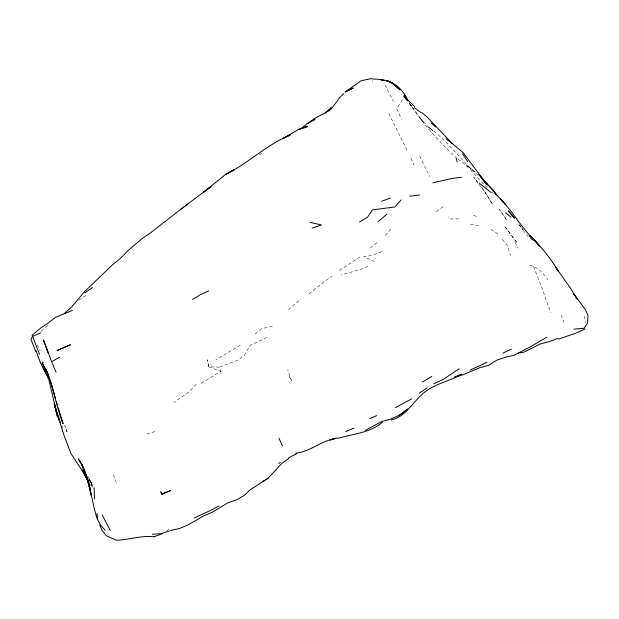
<?xml version="1.0" encoding="UTF-8"?>
<svg xmlns="http://www.w3.org/2000/svg" width="619" height="619" viewBox="0 0 619 619"><rect width="100%" height="100%" fill="white"/><g stroke="black" fill="none" stroke-linecap="round" stroke-linejoin="round"><path stroke-width="0.46" stroke-dasharray="3.1 2.32" d="M402.412 99.736L396.702 108.658L401.499 119.258M196.208 384.244L189.352 391.804L173.993 402.35M385.188 235.321L391.038 229.015M41.28 331.196L48.615 324.557M288.462 309.786L301.105 299.085M308.958 293.878L324.039 281.715L331.854 276.384M208.402 365.968L207.938 366.347L208.448 366.092L207.597 359.786L208.448 366.092M259.245 155.09L263.462 151.632M370.27 247.94L377.389 242.238M255.19 333.734L261.814 328.557L272.29 326.375M240.342 345.123L215.899 359.755M436.217 211.659L443.746 206.282M339.444 270.433L359.624 257.218M201.221 383.323L220.875 371.253L219.288 367.191L208.796 366.781L220.875 371.253M78.791 300.246L86.614 294.938M166.65 530.947L170.395 528.657M266.719 337.487L250.2 345.363L244.327 355.291L238.965 359.825L219.288 367.191M381.784 251.569L373.327 255.121L363.91 256.808L375.957 262.17M367.787 266.286L359.322 269.83L341.355 274.89M146.788 433.965L155.733 431.358M458.772 218.824L449.115 219.025L448.551 217.571M470.548 224.488L480.901 226.198M529.686 265.435C537.857 266.812 543.528 273.304 547.846 279.904M473.473 215.366L476.545 216.433M490.937 229.432L497.792 233.912M457.952 159.215C470.308 166.937 477.829 179.75 488.824 188.95M532.549 240.172L527.272 235.715L523.504 230.608M492.229 192.022L493.583 193.244M457.263 158.688C439.444 142.107 422.963 124.102 409.716 103.613M519.527 225.154L520.827 226.5M478.185 175.386C460.428 160.166 447.467 140.103 427.938 126.763L433.021 130.764L428.603 127.174L419.148 117.099L423.605 122.601L410.869 105.122M502.218 239.429L506.969 244.606L510.505 255.299M477.752 182.094L473.636 177.135L477.783 182.775M518.877 224.488L523.202 230.044L521.314 227.56M478.897 184.214L485.861 193.438L481.706 187.116M523.009 229.92L519.503 224.914L520.858 226.902M410.544 104.735L411.534 106.228L409.623 103.342M88.772 479.555L93.307 487.548M372.042 80.725L372.592 81.623M88.053 476.731L92.355 484.383L89.097 478.719M514.846 242.145L518.049 248.18M89.167 479.733L92.231 485.134L89.384 478.944L93.214 487.393M409.012 102.777L410.761 105.864L409.592 103.59M90.567 484.522L91.465 486.155L90.637 484.592M384.941 84.888L393.398 101.415M289.058 376.174L291.711 381.056L287.789 369.953M419.79 156.166L429.601 176.438M37.264 344.768L40.103 350.323M388.848 113.478L407.464 151.268M410.823 158.278L414.065 164.964M61.745 425.4L62.859 427.799M533.532 266.534L542.035 288.144L550.732 312.734M113.292 474.618L116.279 482.356M561.154 314.916L563.955 322.282M584.336 316.17L585.907 322.909M469.535 167.563L465.666 164.608L474.997 171.935L469.535 167.563M516.486 242.145L504.315 225.819L516.486 242.145M506.783 220.147L499.216 209.261L506.783 220.147M492.329 204.1L485.497 192.896L492.329 204.1M66.898 431.389L64.809 425.57L67.1 432L66.898 431.389"/><path stroke-width="0.93" d="M328.426 111.165L331.25 108.851L338.028 100.108M394.752 207.125L401.097 199.922M325.47 113.269L331.219 107.118M338.16 99.357L343.63 93.554M64.136 313.609L71.533 307.117L84.563 291.564L112.89 264.46L120.45 258.425L127.537 251.082L142.385 238.261L150.247 233.077L179.959 209.887M386.805 214.29L378.101 221.633M300.354 129.301L307.047 123.715L315.079 119.32L307.163 123.699L314.916 118.214L323.482 113.757L331.25 108.851M398.953 415.511L407.712 409.105L398.953 415.511L390.55 419.21L381.66 421.531L365.372 430.352M203.581 192.107L211.056 186.636L203.62 192.114L226.128 174.024L234.175 169.66L226.322 174.086C248.807 162.882 266.843 144.498 290.303 134.95L282.589 138.842L298.621 129.317L307.341 126.175L303.929 127.831M202.738 192.764L180.64 209.384L188.099 203.914M288.725 458.47L281.676 463.569L267.663 478.696L250.153 489.73L244.745 495.076L236.86 499.75L228.078 502.69L212.387 512.176L203.93 515.751L187.843 524.974L179.386 528.518L170.38 530.545M459.128 368.731L443.459 379.261L433.687 383.912M84.849 292.833L92.448 287.587M419.28 393.204L427.095 387.881M382.233 422.313C370.116 432.929 353.72 433.687 338.949 438.066C323.041 438.956 311.272 451.684 295.72 453.154M278.712 463.438L280.392 462.316M431.861 376.406L422.398 382.024M359.554 222.004L367.547 217.184L372.506 209.903L393.885 207.079M262.433 481.551L264.004 480.599M265.574 479.655L267.934 478.239M192.517 299.395L200.394 294.706L208.711 290.86M546.763 337.193L530.707 346.663L514.288 355.12L505.336 357.287L496.655 360.212L488.639 365.357L479.586 367.756L462.679 374.874L454.594 377.149M411.596 398.891L395.363 407.666M55.989 372.127L51.648 361.744L59.61 357.225M219.049 505.862L210.917 510.304L194.204 517.925M288.524 457.882L296.54 453.797M345.116 91.976L353.356 87.999L345.216 91.937L360.923 80.81L370.487 78.737L380.824 79.526L387.262 80.957L391.75 82.691L399.936 89.662L392.492 83.457L387.262 80.957C396.601 83.534 403.65 91.233 407.642 99.791M470.192 370.108L486.859 362.332M502.984 353.062L511.325 349.209M585.04 329.006L576.157 333.107L558.392 339.104M40.699 332.759L32.358 336.535L30.95 339.398L35.817 351.43M72.346 310.467L55.339 317.408L47.462 323.652L41.287 327.583L32.142 335.173L39.531 354.362M162.039 494.264L170.496 490.581L161.923 493.823L160.824 491.765L162.039 494.264L161.923 493.823M376.607 415.666L369.76 418.591M345.51 431.567L353.991 428.1M454.516 377.079L461.906 374.124C448.527 382.008 432.008 384.097 420.881 395.526C411.604 404.253 404.524 416.989 391.324 419.999M557.765 338.415L549.192 341.634L540.302 343.955L523.798 352.188L518.095 353.225M381.613 201.283L390.264 198.095M153.999 536.789L162.596 533.624L152.251 534.243M312.169 228.148L321.516 224.952L310.22 222.43M161.721 533.532L169.227 530.955M330.538 439.908L334.987 438.561M329.919 440.016L335.111 438.492M298.66 129.309L307.442 126.794M432.867 182.767L453.023 178.257L461.403 177.305M409.848 196.192L419.527 195.024M573.89 329.146L584.143 328.263L587.57 322.894L588.05 315.288L585.048 309.16L573.302 293.352L577.303 299.047L570.292 287.928L555.313 266.781L558.346 271.246C550.299 258.131 540.898 245.782 529.392 235.506L536.039 241.959L539.319 246.076L535.574 241.309L530.104 235.901L534.677 240.652C521.639 228.009 513.019 211.783 500.338 198.854L505.104 204.224L482.704 178.845L463.298 152.885L451.746 143.004M153.907 536.797C141.202 535.273 128.945 539.876 116.318 540.263L106.213 535.621L102.228 530.615L99.674 524.997M384.856 80.803L380.546 79.627L388.562 81.097L391.75 82.691L390.024 82.219M414.421 107.791L420.727 112.403M505.568 212.828L511.101 217.176M491.169 192.548L479.222 183.116M421.593 112.503L426.746 116.643L452.443 143.74M446.067 138.718L451.197 142.95M431.064 122.902L435.644 126.802M414.931 106.878L404.145 96.665L407.828 100.843L403.959 96.046L407.418 100.588M494.852 193.174L496.678 195.093L493.041 189.94L483.106 180.067L487.54 184.88L478.92 174.45L482.696 179.549M104.982 530.135L100.719 525.245L97.694 519.828L97.021 513.406M484.453 181.669L486.805 184.501M42.665 362.061L43.4 363.005M407.704 100.464L404.238 95.233L407.581 100.286M467.67 161.667L462.625 153.868M87.047 478.309L70.837 453.317L64.036 435.397L56.167 410.529L48.754 379.455L40.274 362.247L36.018 350.648M44.831 367.446L41.984 362.912L48.143 374.394L45.311 368.204C53.319 386.055 55.872 405.631 63.115 423.767L59.385 411.473M43.059 367.771L46.332 373.079M81.244 463.422L78.435 458.872L84.687 470.316L88.85 482.658L81.708 464.18L84.687 470.316M86.327 476.847L82.281 469.953L88.138 481.567L89.84 488.244L88.138 481.567L85.43 475.315L85.871 476.39L85.677 475.91C91.581 489.73 92.378 505.112 97.407 519.248M86.459 476.955L85.19 474.719L86.985 477.992M110.344 530.63L102.181 514.9M278.937 438.213L282.488 445.742M60.507 422.746L57.381 416.022L54.232 403.944L59.641 420.541M47.059 374.688L48.506 377.899M45.311 368.204L49.744 378.766M81.708 464.18L88.254 481.257M51.648 361.744L43.369 339.87L48.475 353.472M456.149 158.572L457.217 161.969M50.077 379.586L51.609 384.678M56.476 401.708L57.281 404.393M58.348 407.967L59.153 410.645M51.864 385.529L55.408 398.133M86.675 476.181L91.094 495.115L90.15 488.964M88.517 482.1L90.01 488.082M94.514 498.984L94.119 487.811M70.303 344.822L57.134 350.486L70.303 344.822M513.84 217.254L508.361 210.932L514.59 218.228L513.84 217.254M57.381 416.022L54.302 403.224L57.381 416.022"/></g></svg>
